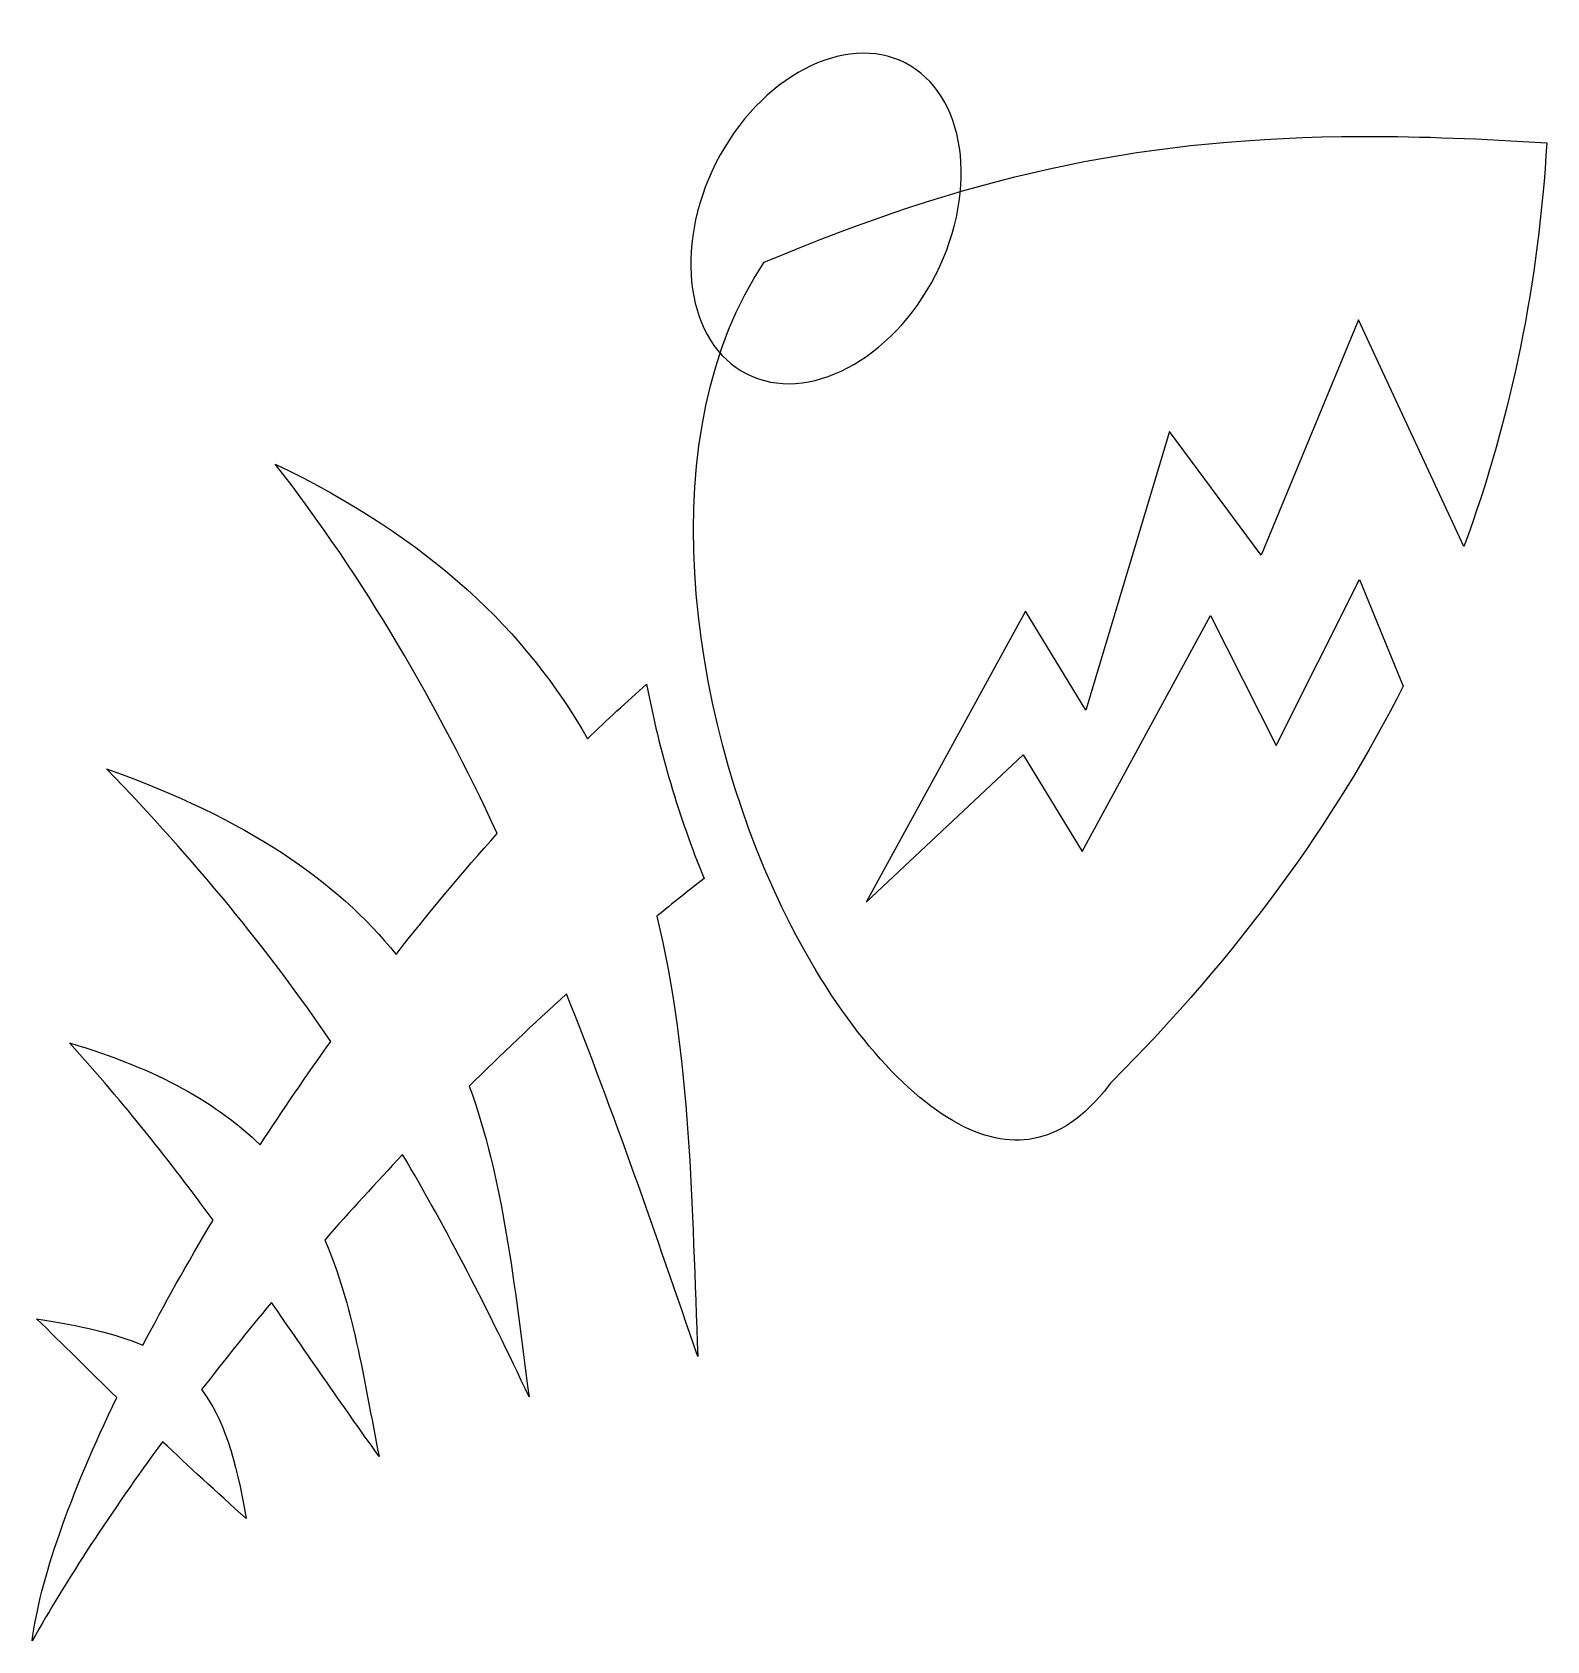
# Model space of a CAD drawing. Header units: centimetres. Extents: x -10.1 to 9.9, y -9.9 to 11.3.
import ezdxf

# ---------------------------------------------------------------- set-up
doc = ezdxf.new("R2010")
doc.units = ezdxf.units.CM
doc.header["$MEASUREMENT"] = 0
doc.layers.add('Layer 1', color=7, linetype='Continuous')

msp = doc.modelspace()

# ---------------------------------------------------------------- linework, layer by layer
at = {"layer": 'Layer 1'}
for points, knots in [([(1.87394, 8.13125), (1.29625, 7.0071), (0.17848, 6.41778), (-0.6205, 6.82488), (-0.6205, 6.82488), (-1.4172, 7.2308), (-1.59916, 8.47597), (-1.02803, 9.61489), (-1.02803, 9.61489), (-0.44411, 10.75135), (0.67365, 11.34067), (1.47264, 10.93357), (1.47264, 10.93357), (2.26934, 10.52765), (2.4513, 9.28248), (1.88017, 8.14356), (1.88017, 8.14356), (1.88017, 8.14356), (1.87394, 8.13125), (1.87394, 8.13125)], [0, 0, 0, 0, 0.16666667, 0.16666667, 0.16666667, 0.16666667, 0.33333333, 0.33333333, 0.33333333, 0.33333333, 0.5, 0.5, 0.5, 0.5, 0.66666667, 0.66666667, 0.66666667, 0.66666667, 1, 1, 1, 1]), ([(7.55334, 9.96345), (7.44708, 9.96332), (7.34242, 9.96244), (7.23835, 9.96092), (7.23835, 9.96092), (4.44185, 9.9182), (2.28054, 9.42138), (-0.38874, 8.30051), (-0.38874, 8.30051), (-1.88317, 6.09373), (-1.42312, 2.41281), (-0.15682, -0.22008), (-0.15682, -0.22008), (0.48489, -1.55406), (1.33247, -2.60282), (2.10579, -3.04533), (2.10579, -3.04533), (2.49247, -3.2665), (2.84322, -3.3408), (3.16927, -3.27852), (3.16927, -3.27852), (3.49523, -3.21624), (3.82768, -3.01522), (4.1668, -2.56955), (4.1668, -2.56955), (4.1668, -2.56955), (4.18261, -2.54847), (4.18261, -2.54847), (4.18261, -2.54847), (4.18261, -2.54847), (4.20104, -2.53004), (4.20104, -2.53004), (4.20104, -2.53004), (5.88633, -0.83813), (7.14689, 0.90597), (8.05283, 2.70005), (8.05283, 2.70005), (8.05283, 2.70005), (7.47429, 4.10745), (7.47429, 4.10745), (7.47429, 4.10745), (7.47429, 4.10745), (6.37134, 1.91472), (6.37134, 1.91472), (6.37134, 1.91472), (6.37134, 1.91472), (5.50563, 3.63306), (5.50563, 3.63306), (5.50563, 3.63306), (5.50563, 3.63306), (3.80963, 0.51263), (3.80963, 0.51263), (3.80963, 0.51263), (3.80963, 0.51263), (3.03079, 1.79217), (3.03079, 1.79217), (3.03079, 1.79217), (3.03079, 1.79217), (0.95667, -0.15413), (0.95667, -0.15413), (0.95667, -0.15413), (0.95667, -0.15413), (3.06245, 3.69104), (3.06245, 3.69104), (3.06245, 3.69104), (3.06245, 3.69104), (3.85706, 2.38257), (3.85706, 2.38257), (3.85706, 2.38257), (3.85706, 2.38257), (4.96523, 6.06438), (4.96523, 6.06438), (4.96523, 6.06438), (4.96523, 6.06438), (6.1736, 4.43037), (6.1736, 4.43037), (6.1736, 4.43037), (6.1736, 4.43037), (7.46238, 7.54152), (7.46238, 7.54152), (7.46238, 7.54152), (7.46238, 7.54152), (8.85392, 4.54367), (8.85392, 4.54367), (8.85392, 4.54367), (9.49487, 6.27981), (9.83951, 8.05904), (9.9489, 9.87792), (9.9489, 9.87792), (9.09542, 9.93219), (8.29684, 9.96479), (7.55325, 9.96352), (7.55325, 9.96352), (7.55325, 9.96352), (7.55334, 9.96345), (7.55334, 9.96345)], [0, 0, 0, 0, 0.04, 0.04, 0.04, 0.04, 0.08, 0.08, 0.08, 0.08, 0.12, 0.12, 0.12, 0.12, 0.16, 0.16, 0.16, 0.16, 0.2, 0.2, 0.2, 0.2, 0.24, 0.24, 0.24, 0.24, 0.28, 0.28, 0.28, 0.28, 0.32, 0.32, 0.32, 0.32, 0.36, 0.36, 0.36, 0.36, 0.4, 0.4, 0.4, 0.4, 0.44, 0.44, 0.44, 0.44, 0.48, 0.48, 0.48, 0.48, 0.52, 0.52, 0.52, 0.52, 0.56, 0.56, 0.56, 0.56, 0.6, 0.6, 0.6, 0.6, 0.64, 0.64, 0.64, 0.64, 0.68, 0.68, 0.68, 0.68, 0.72, 0.72, 0.72, 0.72, 0.76, 0.76, 0.76, 0.76, 0.8, 0.8, 0.8, 0.8, 0.84, 0.84, 0.84, 0.84, 0.88, 0.88, 0.88, 0.88, 0.92, 0.92, 0.92, 0.92, 1, 1, 1, 1]), ([(-6.8496, 5.63339), (-5.65346, 4.10058), (-4.71295, 2.45785), (-3.91631, 0.75371), (-3.91631, 0.75371), (-4.37746, 0.23968), (-4.82461, -0.29615), (-5.25388, -0.84467), (-5.25388, -0.84467), (-6.03104, 0.12085), (-7.21638, 0.94663), (-9.08062, 1.60761), (-9.08062, 1.60761), (-7.90257, 0.39233), (-6.9492, -0.77501), (-6.11562, -1.99514), (-6.11562, -1.99514), (-6.44192, -2.44996), (-6.75421, -2.90702), (-7.04994, -3.36294), (-7.04994, -3.36294), (-7.60247, -2.8191), (-8.39375, -2.36187), (-9.56686, -2.01483), (-9.56686, -2.01483), (-8.83187, -2.82804), (-8.22693, -3.59714), (-7.67057, -4.35785), (-7.67057, -4.35785), (-8.00973, -4.92185), (-8.31966, -5.4753), (-8.597, -6.00898), (-8.597, -6.00898), (-8.96154, -5.85338), (-9.41978, -5.7526), (-10.00305, -5.65844), (-10.00305, -5.65844), (-9.65727, -5.99663), (-9.30871, -6.34283), (-8.94354, -6.69948), (-8.94354, -6.69948), (-9.56332, -7.98704), (-9.96088, -9.11625), (-10.06099, -9.91479), (-10.06099, -9.91479), (-9.60465, -9.10559), (-9.01986, -8.21217), (-8.33868, -7.28326), (-8.33868, -7.28326), (-7.99522, -7.60964), (-7.63102, -7.94614), (-7.23439, -8.29656), (-7.23439, -8.29656), (-7.36659, -7.50102), (-7.54188, -6.96844), (-7.82213, -6.59534), (-7.82213, -6.59534), (-7.52864, -6.21431), (-7.22052, -5.82932), (-6.89971, -5.44365), (-6.89971, -5.44365), (-6.43628, -6.10961), (-5.98032, -6.78037), (-5.47781, -7.47825), (-5.47781, -7.47825), (-5.68612, -6.43822), (-5.82274, -5.4684), (-6.19601, -4.61871), (-6.19601, -4.61871), (-5.86339, -4.23962), (-5.51942, -3.86264), (-5.16686, -3.48945), (-5.16686, -3.48945), (-4.58001, -4.4836), (-4.03992, -5.53417), (-3.4973, -6.68894), (-3.4973, -6.68894), (-3.69541, -5.19189), (-3.83675, -3.81321), (-4.28668, -2.58684), (-4.28668, -2.58684), (-3.86719, -2.1698), (-3.43809, -1.76195), (-3.00182, -1.36785), (-3.00182, -1.36785), (-2.37267, -2.9419), (-1.82162, -4.55027), (-1.26766, -6.15657), (-1.26766, -6.15657), (-1.34896, -4.18505), (-1.35427, -2.18793), (-1.80927, -0.34135), (-1.80927, -0.34135), (-1.6018, -0.17141), (-1.39375, -0.00371), (-1.18468, 0.15809), (-1.18468, 0.15809), (-1.51401, 0.96518), (-1.77773, 1.83659), (-1.9437, 2.72637), (-1.9437, 2.72637), (-2.20582, 2.49495), (-2.46532, 2.25367), (-2.72254, 2.00294), (-2.72254, 2.00294), (-3.52027, 3.40502), (-4.79366, 4.6494), (-6.84969, 5.63335), (-6.84969, 5.63335), (-6.84969, 5.63335), (-6.8496, 5.63339), (-6.8496, 5.63339)], [0, 0, 0, 0, 0.03448276, 0.03448276, 0.03448276, 0.03448276, 0.06896552, 0.06896552, 0.06896552, 0.06896552, 0.10344828, 0.10344828, 0.10344828, 0.10344828, 0.13793103, 0.13793103, 0.13793103, 0.13793103, 0.17241379, 0.17241379, 0.17241379, 0.17241379, 0.20689655, 0.20689655, 0.20689655, 0.20689655, 0.24137931, 0.24137931, 0.24137931, 0.24137931, 0.27586207, 0.27586207, 0.27586207, 0.27586207, 0.31034483, 0.31034483, 0.31034483, 0.31034483, 0.34482759, 0.34482759, 0.34482759, 0.34482759, 0.37931034, 0.37931034, 0.37931034, 0.37931034, 0.4137931, 0.4137931, 0.4137931, 0.4137931, 0.44827586, 0.44827586, 0.44827586, 0.44827586, 0.48275862, 0.48275862, 0.48275862, 0.48275862, 0.51724138, 0.51724138, 0.51724138, 0.51724138, 0.55172414, 0.55172414, 0.55172414, 0.55172414, 0.5862069, 0.5862069, 0.5862069, 0.5862069, 0.62068966, 0.62068966, 0.62068966, 0.62068966, 0.65517241, 0.65517241, 0.65517241, 0.65517241, 0.68965517, 0.68965517, 0.68965517, 0.68965517, 0.72413793, 0.72413793, 0.72413793, 0.72413793, 0.75862069, 0.75862069, 0.75862069, 0.75862069, 0.79310345, 0.79310345, 0.79310345, 0.79310345, 0.82758621, 0.82758621, 0.82758621, 0.82758621, 0.86206897, 0.86206897, 0.86206897, 0.86206897, 0.89655172, 0.89655172, 0.89655172, 0.89655172, 0.93103448, 0.93103448, 0.93103448, 0.93103448, 1, 1, 1, 1])]:
    msp.add_open_spline(points, degree=3, knots=knots, dxfattribs=at)

doc.saveas('drawing.dxf')
